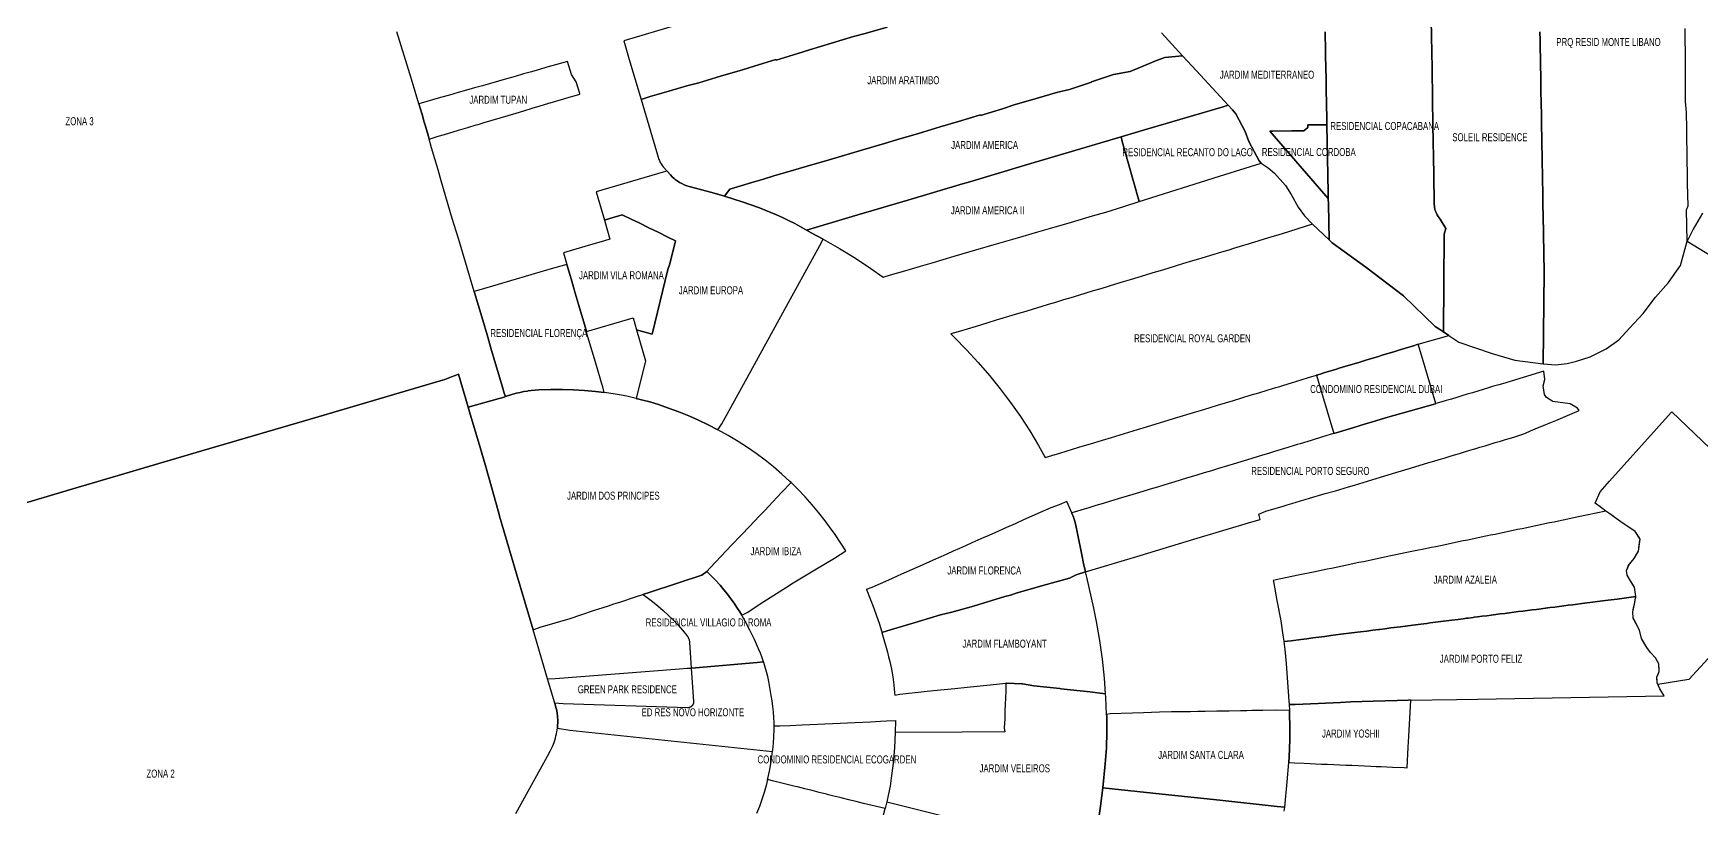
# Model space of a CAD drawing. Header units: millimetres. Extents: x 247112 to 276794, y 7363827 to 7397094.
# Drawn here: x 265448 to 267637, y 7369901 to 7370919 of the extents above; entities that cross this region are included whole.
import ezdxf
from ezdxf.enums import TextEntityAlignment as Align

# ---------------------------------------------------------------- set-up
doc = ezdxf.new("R2010")
doc.units = ezdxf.units.MM
doc.layers.add('BAIRRO', color=3, linetype='Continuous')
doc.styles.add('GEOMAIS', font='', dxfattribs={"width": 0.7, "height": 0.2})
doc.styles.get('GEOMAIS').set_extended_font_data('Arial')

msp = doc.modelspace()

# ---------------------------------------------------------------- linework, layer by layer
at = {"layer": 'BAIRRO'}
for points in [[(267142.94635, 7370920.67889), (267142.94345, 7370911.18836), (267143.08625, 7370903.60078), (267143.22577, 7370896.22977), (267143.3641, 7370888.93102), (267143.65245, 7370873.70606), (267143.93905, 7370858.57427), (267143.95579, 7370857.69036), (267144.09257, 7370850.46869), (267144.21295, 7370844.1125), (267144.26824, 7370841.19332), (267144.49214, 7370829.3719), (267144.57122, 7370825.19618), (267144.63811, 7370821.66478), (267144.8458, 7370810.69878), (267145.07603, 7370798.54294), (267145.09432, 7370797.57745), (267145.22407, 7370790.72657), (267145.36609, 7370783.22791), (267145.64067, 7370768.73051), (267145.78529, 7370761.09512), (267145.91687, 7370754.14769), (267146.04704, 7370747.27487), (267146.18892, 7370739.78385), (267146.91131, 7370701.64254), (267147.05281, 7370694.17147), (267147.93606, 7370647.53703), (267151.93684, 7370643.69955), (267196.35201, 7370611.86213), (267245.69214, 7370574.27039), (267287.32385, 7370533.98686), (267298.23413, 7370526.71334), (267298.80175, 7370654.96625), (267301.17255, 7370662.46349), (267293.74627, 7370674.86989), (267292.43608, 7370676.37999), (267291.23441, 7370677.97779), (267289.648, 7370680.5218), (267288.74199, 7370682.30396), (267287.96247, 7370684.14498), (267287.31326, 7370686.03588), (267286.7975, 7370687.96746), (267286.41772, 7370689.9303), (267286.17576, 7370691.91485), (267286.07281, 7370693.91145), (267286.07281, 7370693.91145), (267286.07281, 7370693.91145), (267285.40707, 7370733.96412), (267284.33788, 7370798.28948), (267283.78394, 7370831.61569), (267283.10042, 7370872.73793), (267282.05144, 7370935.84723)], [(267282.05144, 7370935.84723), (267283.10042, 7370872.73793), (267283.78394, 7370831.61569), (267284.33788, 7370798.28948), (267285.40707, 7370733.96412), (267286.07281, 7370693.91145), (267286.17576, 7370691.91485), (267286.41772, 7370689.9303), (267286.7975, 7370687.96746), (267287.31326, 7370686.03588), (267287.96247, 7370684.14498), (267288.74199, 7370682.30396), (267289.648, 7370680.5218), (267291.23441, 7370677.97779), (267292.43608, 7370676.37999), (267293.74627, 7370674.86989), (267301.17255, 7370662.46349), (267298.80175, 7370654.96625), (267298.23413, 7370526.71334), (267305.03405, 7370522.18006), (267318.38585, 7370513.27887), (267361.77403, 7370498.48744), (267391.84994, 7370489.61258), (267428.86302, 7370484.94835), (267430.1991, 7370605.04324), (267428.8956, 7370679.84956), (267428.67042, 7370692.77224), (267428.63426, 7370694.84728), (267428.38009, 7370709.43364), (267428.36256, 7370710.43979), (267428.10122, 7370725.43763), (267428.0951, 7370725.78903), (267427.83989, 7370740.43536), (267427.81322, 7370741.96581), (267427.57855, 7370755.43308), (267427.51053, 7370759.3364), (267427.31721, 7370770.4308), (267427.05588, 7370785.42853), (267426.91979, 7370793.23841), (267426.75273, 7370802.82589), (267426.63028, 7370809.85289), (267426.59592, 7370811.82452), (267426.35201, 7370825.82239), (267426.03335, 7370844.11002), (267426.02126, 7370844.80351), (267425.76662, 7370859.41696), (267425.70581, 7370862.90717), (267425.4862, 7370875.51037), (267425.45492, 7370877.3051), (267425.20404, 7370891.70302), (267425.18543, 7370892.77082), (267424.95315, 7370906.10095), (267424.88927, 7370909.76718), (267424.70227, 7370920.49888)], [(265412.75747, 7370295.21565), (265506.91058, 7370322.91422), (265517.39734, 7370325.99928), (265668.81627, 7370370.54467), (265821.47494, 7370415.45477), (265981.47017, 7370462.52319), (265987.56917, 7370464.43122), (265991.96831, 7370465.97431), (265996.50449, 7370467.64906), (266000.98927, 7370469.4611), (266005.4257, 7370471.38849), (266018.31783, 7370427.78714), (266058.93813, 7370439.36232), (266065.45319, 7370441.29687), (266067.29793, 7370441.88384), (266065.57552, 7370446.26642), (266063.22322, 7370454.23311), (266055.85043, 7370479.20303), (266054.14567, 7370484.97666), (266048.53868, 7370503.96622), (266042.9317, 7370522.95579), (266037.32471, 7370541.94535), (266031.71773, 7370560.93492), (266026.09919, 7370579.9636), (266005.56652, 7370649.20918), (265997.18037, 7370675.59237), (265982.9128, 7370724.82426), (265978.67915, 7370739.43297), (265974.53387, 7370753.7367), (265970.29202, 7370768.37369), (265967.06367, 7370779.77202), (265966.04115, 7370783.04182), (265963.81733, 7370790.71537), (265962.09726, 7370796.65068), (265960.0987, 7370803.25081), (265958.78039, 7370809.09868), (265957.85374, 7370812.13595), (265953.60345, 7370826.0671), (265943.73208, 7370858.42244), (265924.80418, 7370920.46232)], [(266290.15268, 7370928.79574), (266222.33038, 7370908.87655), (266230.55683, 7370881.01409), (266245.06632, 7370831.84655), (266257.05998, 7370835.44334), (266281.52186, 7370842.71366), (266305.13608, 7370849.73204), (266320.75563, 7370853.77944), (266349.41105, 7370862.30703), (266378.00771, 7370870.81714), (266393.52677, 7370875.42981), (266421.99327, 7370884.11398), (266422.17576, 7370883.49453), (266450.82253, 7370892.2337), (266465.95144, 7370897.00928), (266495.0149, 7370905.6601), (266523.71491, 7370914.20471), (266538.97136, 7370918.40601), (266567.86519, 7370926.85045)], [(266567.86519, 7370926.85045), (266538.97136, 7370918.40601), (266523.71491, 7370914.20471), (266495.0149, 7370905.6601), (266465.95144, 7370897.00928), (266450.82253, 7370892.2337), (266422.17576, 7370883.49453), (266421.99327, 7370884.11398), (266393.52677, 7370875.42981), (266378.00771, 7370870.81714), (266349.41105, 7370862.30703), (266320.75563, 7370853.77944), (266305.13608, 7370849.73204), (266281.52186, 7370842.71366), (266257.05998, 7370835.44334), (266245.06632, 7370831.84655), (266267.36898, 7370756.27068), (266268.17906, 7370753.87014), (266269.15494, 7370751.53209), (266270.29184, 7370749.26796), (266271.58421, 7370747.08883), (266271.58421, 7370747.08883), (266272.87144, 7370745.21402), (266274.27377, 7370743.42366), (266279.31198, 7370737.73567), (266283.60019, 7370732.91726), (266285.98084, 7370730.39218), (266288.53112, 7370728.03854), (266289.86604, 7370726.92959), (266292.64742, 7370724.85414), (266295.56622, 7370722.97687), (266298.60835, 7370721.30685), (266301.75913, 7370719.85215), (266305.00332, 7370718.61978), (266308.32527, 7370717.6157), (266337.88782, 7370709.86724), (266354.64193, 7370705.04215), (266361.3879, 7370713.96461), (266390.40754, 7370722.69831), (266405.88099, 7370727.37989), (266419.13971, 7370731.34608), (266434.44489, 7370735.81732), (266463.21288, 7370744.19524), (266491.82051, 7370752.52645), (266536.06108, 7370765.61874), (266564.70966, 7370774.17081), (266580.42603, 7370778.77014), (266609.04386, 7370787.22824), (266637.79471, 7370795.70236), (266661.58639, 7370802.91651), (266690.39291, 7370811.6046), (266690.6409, 7370810.78236), (266719.25371, 7370819.41203), (266734.6279, 7370824.54407), (266763.41194, 7370832.92666), (266792.21543, 7370841.31492), (266807.29363, 7370844.85636), (266836.22944, 7370854.43307), (266836.10803, 7370854.81807), (266865.06339, 7370864.40125), (266886.99325, 7370868.59628), (266907.86475, 7370877.1264), (266921.6881, 7370882.77596), (266932.58174, 7370886.76201), (266955.74533, 7370888.97623), (266927.87032, 7370919.22561)], [(266927.87032, 7370919.22561), (266955.74533, 7370888.97623), (266973.8168, 7370869.36545), (267010.22591, 7370829.85505), (267015.47327, 7370824.16072), (267021.03011, 7370818.13055), (267025.75231, 7370813.00612), (267038.02797, 7370789.6141), (267042.54721, 7370776.77229), (267056.21767, 7370751.44309), (267058.86769, 7370748.31125), (267067.86431, 7370741.86972), (267076.56245, 7370735.27597), (267090.87228, 7370718.72146), (267098.02719, 7370707.07719), (267107.2865, 7370690.38239), (267115.56375, 7370678.8784), (267126.24876, 7370668.33914), (267147.93606, 7370647.53703), (267147.05281, 7370694.17147), (267146.91131, 7370701.64254), (267070.04257, 7370790.03096), (267074.01976, 7370790.08275), (267098.91469, 7370790.4069), (267114.97903, 7370790.61607), (267120.29607, 7370794.82009), (267120.22339, 7370798.51684), (267145.07603, 7370798.54294), (267145.07603, 7370798.54294), (267144.8458, 7370810.69878), (267144.63811, 7370821.66478), (267144.57122, 7370825.19618), (267144.49214, 7370829.3719), (267144.26824, 7370841.19332), (267144.21295, 7370844.1125), (267144.09257, 7370850.46869), (267143.95579, 7370857.69036), (267143.93905, 7370858.57427), (267143.65245, 7370873.70606), (267143.3641, 7370888.93102), (267143.22577, 7370896.22977), (267143.08625, 7370903.60078), (267142.94345, 7370911.18836), (267142.94635, 7370920.67889)], [(267424.70227, 7370920.49888), (267424.88927, 7370909.76718), (267424.95315, 7370906.10095), (267425.18543, 7370892.77082), (267425.20404, 7370891.70302), (267425.45492, 7370877.3051), (267425.4862, 7370875.51037), (267425.70581, 7370862.90717), (267425.76662, 7370859.41696), (267426.02126, 7370844.80351), (267426.03335, 7370844.11002), (267426.35201, 7370825.82239), (267426.59592, 7370811.82452), (267426.63028, 7370809.85289), (267426.75273, 7370802.82589), (267426.91979, 7370793.23841), (267427.05588, 7370785.42853), (267427.31721, 7370770.4308), (267427.51053, 7370759.3364), (267427.57855, 7370755.43308), (267427.81322, 7370741.96581), (267427.83989, 7370740.43536), (267428.0951, 7370725.78903), (267428.10122, 7370725.43763), (267428.36256, 7370710.43979), (267428.38009, 7370709.43364), (267428.63426, 7370694.84728), (267428.67042, 7370692.77224), (267428.8956, 7370679.84956), (267430.1991, 7370605.04324), (267428.86302, 7370484.94835), (267428.86302, 7370484.94835), (267445.56371, 7370483.72056), (267449.08433, 7370483.76679), (267460.28504, 7370485.222), (267472.76519, 7370488.55129), (267490.4172, 7370494.06646), (267511.63083, 7370504.43105), (267528.3301, 7370516.34341), (267542.38836, 7370531.69936), (267560.23155, 7370550.7321), (267576.34449, 7370572.25206), (267593.21442, 7370591.50108), (267609.21921, 7370614.10245), (267617.67402, 7370646.03138), (267616.994, 7370686.86475), (267619.01056, 7370692.02877), (267618.52168, 7370721.3847), (267618.28191, 7370735.7827), (267618.04213, 7370750.18071), (267617.80235, 7370764.57871), (267617.56258, 7370778.97671), (267617.3228, 7370793.37472), (267616.9698, 7370814.57178), (267615.8323, 7370828.90377), (267615.73108, 7370849.65497), (267615.66083, 7370864.0558), (267615.59058, 7370878.45664), (267615.52034, 7370892.85747), (267615.48521, 7370900.05789), (267615.46753, 7370903.68348), (267615.45009, 7370907.2583), (267615.41497, 7370914.45872), (267615.3633, 7370925.05051)], [(267638.03624, 7370682.66495), (267625.69391, 7370661.53593), (267617.67402, 7370646.03138), (267670.83987, 7370613.45433)], [(266080.89707, 7369894.99424), (266122.28767, 7369969.90294), (266126.3039, 7369977.27381), (266127.59697, 7369979.91774), (266128.80176, 7369982.60304), (266130.94138, 7369988.08593), (266132.71336, 7369993.69842), (266133.45899, 7369996.5456), (266134.10993, 7369999.4159), (266135.04979, 7370004.73665), (266135.28733, 7370006.94117), (266135.57694, 7370009.62898), (266135.78034, 7370014.54542), (266135.76029, 7370017.00599), (266135.47683, 7370021.91847), (266134.87003, 7370026.80155), (266133.94256, 7370031.634), (266133.35977, 7370034.02465), (266131.72376, 7370039.67765), (266122.35305, 7370071.33197), (266105.50791, 7370128.23497), (266105.50791, 7370128.23497), (266103.31421, 7370135.6718), (266081.66147, 7370209.07646), (266062.75646, 7370273.16606), (266060.30854, 7370282.05852), (266057.62784, 7370291.79656), (266045.48439, 7370335.9095), (266040.44853, 7370352.94085), (266033.91867, 7370375.02492), (266020.13091, 7370421.65528), (266018.31783, 7370427.78714), (266005.4257, 7370471.38849), (266000.98927, 7370469.4611), (265996.50449, 7370467.64906), (265991.96831, 7370465.97431), (265987.56917, 7370464.43122), (265981.47017, 7370462.52319), (265821.47494, 7370415.45477), (265668.81627, 7370370.54467), (265517.39734, 7370325.99928), (265506.91058, 7370322.91422), (265412.75747, 7370295.21565)], [(267645.59336, 7370098.33747), (267620.05379, 7370070.60634), (267579.41129, 7370064.02817), (267578.39959, 7370066.34262), (267578.34539, 7370069.47123), (267578.27272, 7370073.66595), (267579.71834, 7370077.42456), (267581.16396, 7370081.18317), (267581.10113, 7370082.78544), (267580.77846, 7370091.01337), (267576.34523, 7370098.91608), (267569.59901, 7370106.24054), (267564.78029, 7370112.40851), (267560.3198, 7370120.30995), (267558.03407, 7370124.35895), (267555.14284, 7370135.34565), (267552.56341, 7370140.64025), (267548.19157, 7370148.75572), (267546.85463, 7370151.15107), (267546.46913, 7370159.63202), (267547.52925, 7370164.54712), (267548.27088, 7370167.9856), (267549.07193, 7370171.85219), (267549.8526, 7370175.71856), (267550.36018, 7370178.23247), (267550.58479, 7370179.34488), (267550.08134, 7370182.79154), (267548.76985, 7370191.77021), (267546.14114, 7370195.93232), (267542.09496, 7370202.38069), (267538.98523, 7370207.39639), (267538.54711, 7370210.60925), (267538.109, 7370213.82211), (267539.36831, 7370216.55061), (267540.59492, 7370219.20828), (267541.61393, 7370221.41614), (267542.9179, 7370223.03886), (267544.29619, 7370224.75406), (267548.18569, 7370229.59433), (267550.01286, 7370232.55021), (267551.10946, 7370234.32421), (267551.87564, 7370235.5637), (267552.40557, 7370236.42097), (267552.72829, 7370236.94306), (267553.08255, 7370237.51615), (267553.46048, 7370238.12755), (267554.03322, 7370239.05409), (267554.19246, 7370240.2598), (267554.33241, 7370241.31939), (267554.50525, 7370242.62801), (267554.67263, 7370243.89532), (267555.01878, 7370246.51618), (267555.51503, 7370250.27355), (267556.11949, 7370254.85016), (267554.25558, 7370257.73074), (267552.84106, 7370259.91682), (267550.73798, 7370263.16703), (267549.56263, 7370264.98348), (267541.86586, 7370270.11467), (267536.27334, 7370273.84301), (267530.78618, 7370277.50112), (267524.80185, 7370281.85787), (267519.11613, 7370286.26582), (267511.33855, 7370291.47726), (267505.31139, 7370295.94606), (267497.30506, 7370301.8823), (267503.69823, 7370317.10497), (267515.84996, 7370330.82549), (267597.03884, 7370421.17258), (267597.55035, 7370421.74803), (267647.52658, 7370374.07162)], [(266844.43969, 7369880.4151), (266848.11288, 7369904.32573), (266851.19042, 7369928.3203), (266854.32972, 7369960.00187), (266855.67156, 7369980.81355), (266856.26273, 7370001.66007), (266856.10247, 7370022.51434), (266856.00621, 7370024.82009), (266855.05987, 7370047.48778), (266854.74492, 7370051.74944), (266833.88104, 7370054.24735), (266795.95921, 7370058.48342), (266794.65188, 7370058.62945), (266760.73965, 7370062.41763), (266745.59085, 7370064.97473), (266744.63647, 7370065.02053), (266724.56375, 7370065.98378), (266723.98593, 7370065.92413), (266723.58584, 7370055.15329), (266723.26672, 7370046.56225), (266722.9476, 7370037.97105), (266722.63381, 7370029.52354), (266722.26241, 7370019.52494), (266721.78682, 7370006.72149), (266722.44809, 7370001.923), (266666.56831, 7370001.53236), (266578.72735, 7370000.9183), (266577.65175, 7369980.90833), (266575.87739, 7369960.9482), (266573.40643, 7369941.06228), (266573.40643, 7369941.06228), (266571.78988, 7369930.74478), (266569.87865, 7369920.47778), (266567.67433, 7369910.26969), (266653.31046, 7369888.848)], [(266563.20945, 7369892.89789), (266565.49625, 7369901.36232), (266548.35692, 7369905.19042), (266537.0138, 7369908.00953), (266527.30855, 7369910.42158), (266521.0796, 7369911.96967), (266517.60331, 7369912.83363), (266507.89807, 7369915.24569), (266498.19283, 7369917.65774), (266490.97493, 7369919.45161), (266488.48759, 7369920.06979), (266478.97645, 7369922.4336), (266475.57375, 7369923.27927), (266469.46531, 7369924.7974), (266459.95418, 7369927.16121), (266450.24893, 7369929.57326), (266447.42672, 7369930.27467), (266434.98606, 7369933.36656), (266419.21577, 7369937.28596), (266411.14557, 7369939.21076), (266409.19988, 7369931.54298), (266406.52953, 7369922.25955), (266403.56737, 7369913.06508), (266400.31635, 7369903.96873), (266396.67714, 7369894.73074)], [(267089.07097, 7369897.9544), (267089.75072, 7369903.13468), (267079.98129, 7369904.16607), (267004.47933, 7369912.13707), (266928.74346, 7369920.13276), (266851.19042, 7369928.3203), (266848.11288, 7369904.32573), (266844.43969, 7369880.4151)]]:
    msp.add_lwpolyline(points, dxfattribs=at)
for points in [[(266430.8831, 7370676.79393), (266438.65464, 7370673.03861), (266446.69243, 7370668.81865), (266462.13249, 7370660.37281), (266522.00825, 7370678.11396), (266595.19942, 7370699.80046), (266667.04869, 7370721.08936), (266676.36006, 7370723.84831), (266749.12283, 7370745.40788), (266821.84795, 7370766.9295), (266875.14838, 7370782.68389), (266905.91307, 7370791.77723), (266969.85837, 7370810.678), (267008.80777, 7370822.19055), (267015.47327, 7370824.16072), (267010.22591, 7370829.85505), (266973.8168, 7370869.36545), (266955.74533, 7370888.97623), (266932.58174, 7370886.76201), (266921.6881, 7370882.77596), (266907.86475, 7370877.1264), (266886.99325, 7370868.59628), (266865.06339, 7370864.40125), (266836.10803, 7370854.81807), (266836.22944, 7370854.43307), (266807.29363, 7370844.85636), (266792.21543, 7370841.31492), (266763.41194, 7370832.92666), (266734.6279, 7370824.54407), (266719.25371, 7370819.41203), (266690.6409, 7370810.78236), (266690.39291, 7370811.6046), (266661.58639, 7370802.91651), (266637.79471, 7370795.70236), (266609.04386, 7370787.22824), (266580.42603, 7370778.77014), (266564.70966, 7370774.17081), (266536.06108, 7370765.61874), (266491.82051, 7370752.52645), (266463.21288, 7370744.19524), (266434.44489, 7370735.81732), (266419.13971, 7370731.34608), (266405.88099, 7370727.37989), (266390.40754, 7370722.69831), (266361.3879, 7370713.96461), (266354.64193, 7370705.04215), (266377.71806, 7370697.61552), (266400.51183, 7370689.36285), (266422.99367, 7370680.29482), (266430.8831, 7370676.79393)], [(265953.60345, 7370826.0671), (265957.85374, 7370812.13595), (265958.78039, 7370809.09868), (265960.0987, 7370803.25081), (265962.09726, 7370796.65068), (265966.04115, 7370783.04182), (265967.06367, 7370779.77202), (265978.81851, 7370783.47124), (265987.02021, 7370785.89856), (266005.64463, 7370791.44283), (266017.82669, 7370795.06929), (266028.56129, 7370798.26485), (266031.2668, 7370799.07025), (266039.41911, 7370801.4971), (266049.847, 7370804.60136), (266060.24922, 7370807.69798), (266070.67712, 7370810.80224), (266081.10502, 7370813.9065), (266091.42582, 7370816.97888), (266102.12881, 7370820.16504), (266112.5509, 7370823.26757), (266122.67237, 7370826.28062), (266133.35551, 7370829.46086), (266143.70233, 7370832.54099), (266150.52929, 7370834.5733), (266157.49871, 7370836.64801), (266164.73844, 7370838.80319), (266164.54478, 7370839.46694), (266160.03994, 7370854.90719), (266153.59335, 7370864.66722), (266148.75106, 7370881.73109), (266132.66596, 7370877.14297), (266121.45675, 7370873.94565), (266111.75707, 7370871.17891), (266101.29438, 7370868.19453), (266090.83169, 7370865.21014), (266079.73808, 7370862.0458), (266068.39334, 7370858.80982), (266058.00758, 7370855.84738), (266047.62183, 7370852.88494), (266036.945, 7370849.83948), (266026.35309, 7370846.81824), (266015.83053, 7370843.81678), (266004.93868, 7370840.70998), (265993.89146, 7370837.55887), (265981.88709, 7370834.13473), (265953.60345, 7370826.0671)], [(267015.47327, 7370824.16072), (267008.80777, 7370822.19055), (266969.85837, 7370810.678), (266905.91307, 7370791.77723), (266875.14838, 7370782.68389), (266876.25734, 7370776.51337), (266898.76648, 7370697.87521), (267004.03614, 7370731.31013), (267058.86769, 7370748.31125), (267056.21767, 7370751.44309), (267042.54721, 7370776.77229), (267038.02797, 7370789.6141), (267025.75231, 7370813.00612), (267021.03011, 7370818.13055), (267015.47327, 7370824.16072)], [(267145.07603, 7370798.54294), (267120.22339, 7370798.51684), (267120.29607, 7370794.82009), (267114.97903, 7370790.61607), (267098.91469, 7370790.4069), (267074.01976, 7370790.08275), (267070.04257, 7370790.03096), (267146.91131, 7370701.64254), (267146.18892, 7370739.78385), (267146.04704, 7370747.27487), (267145.91687, 7370754.14769), (267145.78529, 7370761.09512), (267145.64067, 7370768.73051), (267145.36609, 7370783.22791), (267145.22407, 7370790.72657), (267145.09432, 7370797.57745), (267145.07603, 7370798.54294)], [(266875.14838, 7370782.68389), (266821.84795, 7370766.9295), (266749.12283, 7370745.40788), (266676.36006, 7370723.84831), (266667.04869, 7370721.08936), (266595.19942, 7370699.80046), (266522.00825, 7370678.11396), (266462.13249, 7370660.37281), (266468.52514, 7370656.87597), (266484.28289, 7370648.51178), (266505.50433, 7370636.41397), (266526.29147, 7370623.58428), (266546.61908, 7370610.03827), (266562.60064, 7370598.63746), (266572.53795, 7370601.54979), (266588.02307, 7370606.07893), (266611.79764, 7370613.0326), (266627.15946, 7370617.52568), (266655.99763, 7370625.96038), (266684.35175, 7370634.25349), (266708.37131, 7370641.27882), (266738.94847, 7370650.22214), (266765.6007, 7370658.01749), (266781.17541, 7370662.55994), (266809.81376, 7370670.94908), (266837.4276, 7370679.01279), (266854.91822, 7370683.94847), (266878.55277, 7370691.45509), (266898.76648, 7370697.87521), (266876.25734, 7370776.51337), (266875.14838, 7370782.68389)], [(266239.08157, 7370529.46453), (266250.8559, 7370488.76879), (266238.68794, 7370439.53054), (266247.57732, 7370437.31058), (266256.41318, 7370434.88634), (266267.87855, 7370431.41033), (266281.27651, 7370426.90171), (266294.53148, 7370421.9886), (266307.63124, 7370416.67551), (266320.56375, 7370410.96734), (266333.31707, 7370404.86935), (266345.87948, 7370398.38715), (266348.66037, 7370402.09742), (266351.08119, 7370406.05204), (266389.01494, 7370475.10075), (266431.05225, 7370551.61896), (266479.6057, 7370639.99815), (266484.28289, 7370648.51178), (266468.52514, 7370656.87597), (266462.13249, 7370660.37281), (266446.69243, 7370668.81865), (266438.65464, 7370673.03861), (266430.8831, 7370676.79393), (266422.99367, 7370680.29482), (266400.51183, 7370689.36285), (266377.71806, 7370697.61552), (266354.64193, 7370705.04215), (266337.88782, 7370709.86724), (266308.32527, 7370717.6157), (266305.00332, 7370718.61978), (266301.75913, 7370719.85215), (266298.60835, 7370721.30685), (266295.56622, 7370722.97687), (266292.64742, 7370724.85414), (266289.86604, 7370726.92959), (266288.53112, 7370728.03854), (266285.98084, 7370730.39218), (266283.60019, 7370732.91726), (266279.31198, 7370737.73567), (266273.93086, 7370736.16075), (266186.07398, 7370710.44716), (266196.9225, 7370673.47602), (266204.04588, 7370675.61165), (266220.36164, 7370680.50319), (266233.11876, 7370674.28284), (266242.42374, 7370669.74575), (266255.19402, 7370663.51899), (266267.632, 7370657.45425), (266280.42185, 7370651.21795), (266290.36882, 7370646.36783), (266282.83654, 7370616.14596), (266280.43414, 7370608.45862), (266259.52696, 7370523.85665), (266239.08157, 7370529.46453)], [(266143.23436, 7370630.55039), (266147.61918, 7370615.35776), (266151.88401, 7370600.79582), (266153.174, 7370596.39124), (266156.32921, 7370585.61802), (266158.73916, 7370577.38943), (266161.20015, 7370568.98655), (266164.30432, 7370558.38761), (266169.78673, 7370539.66831), (266169.86948, 7370539.38579), (266173.35658, 7370527.47934), (266227.2617, 7370543.02693), (266234.54947, 7370545.12891), (266239.08158, 7370529.46452), (266259.52697, 7370523.85664), (266280.43415, 7370608.45862), (266282.83655, 7370616.14595), (266290.36883, 7370646.36782), (266280.42186, 7370651.21794), (266267.63201, 7370657.45424), (266255.19403, 7370663.51898), (266242.42375, 7370669.74574), (266233.11877, 7370674.28283), (266220.36165, 7370680.50318), (266204.04589, 7370675.61164), (266196.9225, 7370673.47602), (266204.2993, 7370648.3363), (266196.94696, 7370646.19484), (266171.15204, 7370638.68175), (266143.23436, 7370630.55039)], [(267298.23413, 7370526.71334), (267287.32385, 7370533.98686), (267245.69214, 7370574.27039), (267196.35201, 7370611.86213), (267151.93684, 7370643.69955), (267147.93606, 7370647.53703), (267126.24876, 7370668.33914), (267086.46802, 7370655.40823), (267082.12153, 7370654.12031), (267068.44104, 7370649.98541), (267055.81806, 7370646.17013), (267043.03666, 7370642.30698), (267031.12093, 7370638.70547), (267022.46797, 7370636.09013), (267016.31736, 7370634.23112), (267006.68448, 7370631.3196), (266992.326, 7370626.97978), (266979.7786, 7370623.18735), (266968.57898, 7370619.80229), (266955.80335, 7370615.94088), (266946.03959, 7370612.9898), (266936.27582, 7370610.03872), (266926.42223, 7370607.06049), (266916.65846, 7370604.10941), (266906.87793, 7370601.15326), (266897.11417, 7370598.20218), (266887.14835, 7370595.19003), (266877.56131, 7370592.29237), (266867.79755, 7370589.34129), (266858.03378, 7370586.39021), (266848.34503, 7370583.4618), (266838.58126, 7370580.51072), (266828.8175, 7370577.55964), (266819.05373, 7370574.60856), (266809.28996, 7370571.65748), (266799.58228, 7370568.72335), (266789.10065, 7370565.5553), (266779.33689, 7370562.60422), (266769.57312, 7370559.65314), (266759.80936, 7370556.70206), (266750.04559, 7370553.75098), (266740.28182, 7370550.7999), (266711.17349, 7370542.00196), (266700.25356, 7370538.70143), (266684.68392, 7370533.99554), (266661.05944, 7370526.85508), (266651.45519, 7370524.01819), (266656.2967, 7370519.35985), (266672.11668, 7370503.18499), (266687.43821, 7370486.53721), (266702.24715, 7370469.43186), (266716.4124, 7370451.95829), (266723.08897, 7370443.11844), (266729.96939, 7370434.0087), (266742.90214, 7370415.60425), (266755.19539, 7370396.76663), (266766.83467, 7370377.51807), (266775.51996, 7370361.97321), (266784.33995, 7370364.67264), (266794.44012, 7370367.73572), (266819.5248, 7370375.34316), (266839.32153, 7370381.34693), (266850.80551, 7370384.82968), (266862.28949, 7370388.31243), (266873.77346, 7370391.79518), (266885.25744, 7370395.27793), (266896.74141, 7370398.76068), (266908.22494, 7370402.24329), (266943.79808, 7370413.03157), (266956.91194, 7370417.00862), (266970.10951, 7370421.01105), (266980.44494, 7370424.14548), (266990.5204, 7370427.20107), (267001.55485, 7370430.5475), (267011.8899, 7370433.68181), (267022.60773, 7370436.93222), (267033.51694, 7370440.24066), (267044.61755, 7370443.60715), (267055.76601, 7370446.98815), (267066.91446, 7370450.36915), (267078.06305, 7370453.75019), (267083.18842, 7370455.30457), (267088.49392, 7370456.91357), (267098.49725, 7370459.94729), (267104.47516, 7370461.76021), (267121.04522, 7370466.78543), (267131.29736, 7370469.8946), (267136.11402, 7370471.35535), (267142.57581, 7370473.31502), (267150.29257, 7370475.65529), (267157.88733, 7370477.95856), (267161.41907, 7370479.02963), (267165.54309, 7370480.28032), (267173.19885, 7370482.60209), (267180.85461, 7370484.92386), (267188.51036, 7370487.24563), (267196.16612, 7370489.56739), (267203.82188, 7370491.88916), (267211.47764, 7370494.21093), (267219.1334, 7370496.5327), (267226.78916, 7370498.85446), (267234.44492, 7370501.17623), (267242.10067, 7370503.498), (267242.69484, 7370503.67819), (267249.75643, 7370505.81976), (267257.41219, 7370508.14153), (267265.06795, 7370510.4633), (267305.03405, 7370522.18006), (267298.23413, 7370526.71334)], [(266067.29793, 7370441.88384), (266076.67245, 7370444.86668), (266081.46984, 7370446.19294), (266086.31036, 7370447.35199), (266091.18817, 7370448.34242), (266096.09739, 7370449.16305), (266097.11867, 7370449.29753), (266101.03214, 7370449.81288), (266105.98645, 7370450.29114), (266110.95437, 7370450.59725), (266126.52652, 7370451.06909), (266142.10576, 7370451.10792), (266156.59039, 7370450.71248), (266163.85833, 7370450.28268), (266171.05516, 7370449.85708), (266185.48544, 7370448.54258), (266196.88667, 7370447.13755), (266194.71701, 7370454.5457), (266193.16714, 7370459.83763), (266186.46552, 7370482.71981), (266180.95658, 7370501.52969), (266175.43462, 7370520.38399), (266173.35657, 7370527.47935), (266169.86946, 7370539.3858), (266169.78672, 7370539.66832), (266164.30432, 7370558.38761), (266161.20014, 7370568.98656), (266158.73915, 7370577.38943), (266156.32921, 7370585.61802), (266153.17399, 7370596.39125), (266151.88401, 7370600.79582), (266147.61917, 7370615.35777), (266123.85659, 7370608.43663), (266049.94558, 7370586.90915), (266026.09919, 7370579.9636), (266031.71773, 7370560.93492), (266037.32471, 7370541.94535), (266042.9317, 7370522.95579), (266048.53868, 7370503.96622), (266054.14567, 7370484.97666), (266055.85043, 7370479.20303), (266063.22322, 7370454.23311), (266065.57552, 7370446.26642), (266067.29793, 7370441.88384)], [(267287.71932, 7370432.43051), (267288.26422, 7370432.59434), (267270.56332, 7370492.0513), (267265.06795, 7370510.4633), (267257.41219, 7370508.14153), (267249.75643, 7370505.81976), (267242.69484, 7370503.67819), (267242.10067, 7370503.498), (267234.44492, 7370501.17623), (267226.78916, 7370498.85446), (267219.1334, 7370496.5327), (267211.47764, 7370494.21093), (267203.82188, 7370491.88916), (267196.16612, 7370489.56739), (267188.51036, 7370487.24563), (267180.85461, 7370484.92386), (267173.19885, 7370482.60209), (267165.54309, 7370480.28032), (267161.41907, 7370479.02963), (267157.88733, 7370477.95856), (267150.29257, 7370475.65529), (267142.57581, 7370473.31502), (267136.11402, 7370471.35535), (267131.29736, 7370469.8946), (267136.67639, 7370452.09046), (267154.33085, 7370393.65567), (267161.68287, 7370395.55298), (267170.39196, 7370398.18933), (267179.0092, 7370400.79788), (267187.62324, 7370403.40546), (267195.96512, 7370405.93065), (267203.63631, 7370408.25282), (267222.19652, 7370413.87123), (267287.71932, 7370432.43051)], [(266810.33902, 7370289.4998), (266810.57099, 7370288.98541), (266812.65164, 7370283.72736), (266814.3649, 7370278.33838), (266815.70262, 7370272.84413), (266817.85965, 7370262.43521), (266823.7266, 7370234.12372), (266825.90591, 7370222.93506), (266828.36099, 7370211.80366), (266899.84731, 7370233.33332), (266970.5161, 7370254.61676), (267046.71219, 7370277.56487), (267057.44709, 7370280.79792), (267055.89456, 7370287.70337), (267065.12891, 7370291.3381), (267087.63849, 7370298.08204), (267093.14892, 7370299.73298), (267098.9311, 7370301.46534), (267104.67553, 7370303.18639), (267110.42535, 7370304.90906), (267116.40566, 7370306.70078), (267122.4578, 7370308.51402), (267142.76821, 7370314.59908), (267156.28871, 7370318.36797), (267173.4709, 7370323.53409), (267181.1321, 7370325.83757), (267192.6239, 7370329.29279), (267204.1157, 7370332.748), (267209.80316, 7370334.45804), (267215.61891, 7370336.20665), (267235.49153, 7370342.1817), (267254.93347, 7370348.02727), (267278.90664, 7370355.23523), (267285.61019, 7370357.25078), (267292.31374, 7370359.26632), (267299.01729, 7370361.28187), (267305.72084, 7370363.29741), (267312.42439, 7370365.31295), (267319.12794, 7370367.3285), (267325.83149, 7370369.34404), (267332.53504, 7370371.35959), (267339.23859, 7370373.37513), (267345.94214, 7370375.39067), (267352.64569, 7370377.40622), (267359.34924, 7370379.42176), (267366.05279, 7370381.43731), (267372.75634, 7370383.45285), (267379.45989, 7370385.46839), (267386.16344, 7370387.48394), (267392.86699, 7370389.49948), (267399.57054, 7370391.51503), (267405.75092, 7370394.09021), (267412.11906, 7370396.74362), (267418.62416, 7370399.4541), (267432.49446, 7370405.23344), (267445.59319, 7370410.69129), (267476.33116, 7370423.49889), (267473.91547, 7370426.71981), (267464.41548, 7370432.49431), (267441.69, 7370435.28843), (267433.12138, 7370440.69039), (267430.46061, 7370444.45346), (267429.02335, 7370456.01145), (267431.11893, 7370464.51022), (267429.93993, 7370475.19172), (267375.48174, 7370458.81788), (267370.87525, 7370457.43286), (267363.93229, 7370455.34533), (267356.98933, 7370453.2578), (267350.04637, 7370451.17027), (267343.1034, 7370449.08275), (267336.16044, 7370446.99522), (267329.21748, 7370444.90769), (267322.27452, 7370442.82016), (267315.49117, 7370440.78063), (267308.5482, 7370438.6931), (267301.60524, 7370436.60557), (267294.66228, 7370434.51804), (267288.26422, 7370432.59434), (267287.71932, 7370432.43051), (267222.19652, 7370413.87123), (267203.63631, 7370408.25282), (267195.96512, 7370405.93065), (267187.62324, 7370403.40546), (267179.0092, 7370400.79788), (267170.39196, 7370398.18933), (267161.68287, 7370395.55298), (267154.33085, 7370393.65567), (267153.88771, 7370393.54131), (267139.41359, 7370389.05395), (267124.30714, 7370384.37054), (267109.97664, 7370379.9277), (267106.30534, 7370378.7895), (267102.32638, 7370377.58502), (267093.71221, 7370374.9774), (267085.09805, 7370372.36979), (267076.48389, 7370369.76217), (267068.6862, 7370367.40171), (267060.73997, 7370364.99629), (267046.47874, 7370360.67923), (267022.17835, 7370353.3232), (267014.51815, 7370351.00436), (267003.02786, 7370347.52611), (266993.45262, 7370344.62756), (266983.87738, 7370341.72902), (266974.30214, 7370338.83047), (266960.8968, 7370334.77251), (266945.38211, 7370330.07601), (266932.26403, 7370326.10501), (266922.68878, 7370323.20646), (266913.11354, 7370320.30792), (266903.67857, 7370317.45183), (266890.27671, 7370313.39492), (266875.59665, 7370308.95108), (266861.22799, 7370304.60151), (266851.65471, 7370301.70356), (266842.08144, 7370298.80561), (266832.50816, 7370295.90766), (266826.57826, 7370294.1126), (266817.83196, 7370291.46499), (266810.33902, 7370289.4998)], [(266440.22777, 7370330.62777), (266429.71298, 7370340.26516), (266418.8818, 7370349.54556), (266407.74636, 7370358.45859), (266396.3191, 7370366.99428), (266384.61281, 7370375.14308), (266372.64058, 7370382.89588), (266359.38862, 7370390.86365), (266345.87948, 7370398.38715), (266333.31707, 7370404.86935), (266320.56375, 7370410.96734), (266307.63124, 7370416.67551), (266294.53148, 7370421.9886), (266281.27651, 7370426.90171), (266267.87855, 7370431.41033), (266256.41318, 7370434.88634), (266247.57732, 7370437.31058), (266238.68794, 7370439.53054), (266226.47558, 7370442.22905), (266214.18437, 7370444.54206), (266199.86669, 7370446.77031), (266196.88667, 7370447.13755), (266185.48544, 7370448.54258), (266171.05516, 7370449.85708), (266163.85833, 7370450.28268), (266156.59039, 7370450.71248), (266142.10576, 7370451.10792), (266126.52652, 7370451.06909), (266110.95437, 7370450.59725), (266105.98645, 7370450.29114), (266101.03214, 7370449.81288), (266097.11867, 7370449.29753), (266096.09739, 7370449.16305), (266091.18817, 7370448.34242), (266086.31036, 7370447.35199), (266081.46984, 7370446.19294), (266076.67245, 7370444.86668), (266067.29793, 7370441.88384), (266065.45319, 7370441.29687), (266058.93813, 7370439.36232), (266018.31783, 7370427.78714), (266020.13091, 7370421.65528), (266033.91867, 7370375.02492), (266040.44853, 7370352.94085), (266045.48439, 7370335.9095), (266057.62784, 7370291.79656), (266060.30854, 7370282.05852), (266062.75646, 7370273.16606), (266081.66147, 7370209.07646), (266103.31421, 7370135.6718), (266112.84483, 7370139.19168), (266151.86014, 7370150.57578), (266165.89712, 7370155.29689), (266184.19527, 7370161.41177), (266195.20148, 7370165.05589), (266202.29892, 7370167.40582), (266209.46858, 7370169.77967), (266217.05082, 7370172.29012), (266237.96061, 7370179.21327), (266247.366, 7370182.33636), (266256.87052, 7370185.16889), (266291.63873, 7370196.50562), (266295.34368, 7370197.71368), (266324.83166, 7370207.32871), (266331.19277, 7370212.48548), (266335.78953, 7370217.26677), (266356.91203, 7370239.61554), (266357.69978, 7370240.44902), (266363.50221, 7370246.58831), (266376.82028, 7370260.67957), (266387.33708, 7370271.47938), (266400.08295, 7370284.83395), (266407.47196, 7370292.57584), (266412.68939, 7370298.04243), (266418.13491, 7370303.74802), (266429.21307, 7370315.95406), (266441.95133, 7370328.93857), (266440.22777, 7370330.62777)], [(266469.7581, 7370299.68336), (266460.26153, 7370310.32551), (266450.41442, 7370320.64417), (266441.95133, 7370328.93857), (266429.21307, 7370315.95406), (266418.13491, 7370303.74802), (266412.68939, 7370298.04243), (266407.47196, 7370292.57584), (266400.08295, 7370284.83395), (266387.33708, 7370271.47938), (266376.82028, 7370260.67957), (266363.50221, 7370246.58831), (266357.69978, 7370240.44902), (266356.91203, 7370239.61554), (266335.78953, 7370217.26677), (266331.19277, 7370212.48548), (266335.49815, 7370208.35435), (266342.26915, 7370201.395), (266348.79703, 7370194.20711), (266353.68269, 7370188.48626), (266358.4143, 7370182.63736), (266362.98852, 7370176.66456), (266367.07158, 7370171.01295), (266370.9878, 7370165.24447), (266374.73385, 7370159.36405), (266377.2658, 7370155.12082), (266384.31396, 7370158.69289), (266406.31783, 7370172.80491), (266434.76191, 7370191.04731), (266444.67792, 7370197.40687), (266473.19377, 7370214.54252), (266498.8292, 7370229.94729), (266513.91112, 7370239.27873), (266507.32615, 7370249.65505), (266498.8511, 7370262.011), (266494.69272, 7370267.84733), (266486.71815, 7370278.7204), (266478.40384, 7370289.33595), (266469.7581, 7370299.68336)], [(266807.53159, 7370203.80676), (266816.2469, 7370208.15524), (266828.36099, 7370211.80366), (266825.90591, 7370222.93506), (266823.7266, 7370234.12372), (266817.85965, 7370262.43521), (266815.70262, 7370272.84413), (266814.3649, 7370278.33838), (266812.65164, 7370283.72736), (266810.57099, 7370288.98541), (266810.33902, 7370289.4998), (266803.63582, 7370304.36342), (266793.79816, 7370300.03672), (266782.97735, 7370296.08128), (266768.77383, 7370289.75652), (266757.78664, 7370284.86398), (266746.79945, 7370279.97144), (266735.81226, 7370275.0789), (266724.82508, 7370270.18635), (266709.28918, 7370263.2683), (266698.4572, 7370258.44488), (266694.894, 7370256.85819), (266679.19957, 7370249.86954), (266670.97488, 7370246.20712), (266662.93297, 7370242.6261), (266654.70828, 7370238.96369), (266646.39221, 7370235.26058), (266638.62445, 7370231.80163), (266628.44694, 7370227.26964), (266614.08163, 7370220.87284), (266592.84708, 7370211.41719), (266587.07749, 7370208.84802), (266581.32553, 7370206.2867), (266580.28163, 7370205.82186), (266569.82939, 7370201.16753), (266547.76396, 7370191.3419), (266540.67922, 7370188.71252), (266540.72871, 7370188.60576), (266545.91715, 7370176.4323), (266550.724, 7370164.10319), (266554.24816, 7370154.26207), (266557.52916, 7370144.33724), (266560.56503, 7370134.3347), (266561.15086, 7370132.21723), (266568.20406, 7370134.55482), (266597.54405, 7370143.38344), (266603.47741, 7370145.16883), (266609.37835, 7370146.94446), (266637.90593, 7370155.52862), (266653.02942, 7370158.98896), (266681.15763, 7370166.77655), (266688.33912, 7370168.95573), (266722.55022, 7370179.36271), (266730.03261, 7370181.47652), (266737.53878, 7370183.81688), (266772.37946, 7370193.76735), (266807.53159, 7370203.80676)], [(267511.33855, 7370291.47726), (267485.74681, 7370286.13894), (267467.10107, 7370282.24953), (267461.1296, 7370281.00391), (267455.15813, 7370279.7583), (267449.18666, 7370278.51268), (267443.2152, 7370277.26706), (267437.24373, 7370276.02144), (267431.27226, 7370274.77582), (267425.30079, 7370273.53021), (267419.2345, 7370272.26481), (267413.26303, 7370271.01919), (267407.29157, 7370269.77357), (267401.3201, 7370268.52796), (267395.34863, 7370267.28234), (267389.37716, 7370266.03672), (267383.50358, 7370264.81152), (267377.63001, 7370263.58632), (267371.75643, 7370262.36113), (267365.73602, 7370261.1053), (267359.7156, 7370259.84947), (267353.69519, 7370258.59364), (267347.67477, 7370257.33781), (267341.8012, 7370256.11262), (267335.92762, 7370254.88742), (267329.95615, 7370253.6418), (267323.98468, 7370252.39618), (267318.01321, 7370251.15056), (267312.04174, 7370249.90495), (267306.07028, 7370248.65933), (267300.09881, 7370247.41371), (267294.12734, 7370246.16809), (267288.15587, 7370244.92247), (267282.1844, 7370243.67686), (267272.16995, 7370241.58789), (267263.13387, 7370239.70301), (267263.13387, 7370239.703), (267247.80623, 7370236.6435), (267235.36668, 7370234.04868), (267229.15046, 7370232.752), (267222.93424, 7370231.45533), (267216.96276, 7370230.20971), (267210.99128, 7370228.96409), (267205.0198, 7370227.71847), (267199.04832, 7370226.47285), (267193.07683, 7370225.22723), (267187.10535, 7370223.98161), (267181.08492, 7370222.72578), (267175.21133, 7370221.50058), (267169.33774, 7370220.27538), (267163.31731, 7370219.01955), (267157.29689, 7370217.76371), (267151.27646, 7370216.50788), (267145.40287, 7370215.28268), (267139.52928, 7370214.05748), (267133.4599, 7370212.79144), (267127.39053, 7370211.5254), (267109.47621, 7370207.78791), (267082.65335, 7370202.19345), (267074.66147, 7370200.52658), (267074.90152, 7370199.40723), (267079.56884, 7370174.11538), (267084.45764, 7370147.62339), (267087.43432, 7370128.93571), (267088.42346, 7370121.09454), (267088.51442, 7370120.37346), (267098.05147, 7370121.58788), (267110.80511, 7370123.20213), (267118.74084, 7370124.21412), (267126.67658, 7370125.22611), (267130.78714, 7370125.75635), (267134.61231, 7370126.23809), (267142.54805, 7370127.25008), (267150.48378, 7370128.26207), (267163.50063, 7370129.92201), (267177.87436, 7370131.78601), (267189.39591, 7370133.22425), (267197.33164, 7370134.23623), (267205.26738, 7370135.24822), (267213.20311, 7370136.26021), (267214.5776, 7370136.4597), (267221.13885, 7370137.27219), (267229.07458, 7370138.28418), (267241.67287, 7370139.90995), (267257.87708, 7370141.99297), (267268.23573, 7370143.31139), (267276.17147, 7370144.32338), (267280.01483, 7370144.81193), (267284.10735, 7370145.33426), (267294.54489, 7370146.66641), (267308.85911, 7370148.50081), (267317.29082, 7370149.57605), (267320.43238, 7370149.97667), (267323.83781, 7370150.41094), (267328.36811, 7370150.98866), (267330.38479, 7370151.24583), (267336.93177, 7370152.08072), (267338.16152, 7370152.23754), (267342.88357, 7370152.83972), (267348.83537, 7370153.59871), (267354.78717, 7370154.3577), (267360.73897, 7370155.1167), (267366.69077, 7370155.87569), (267372.64257, 7370156.63468), (267378.59437, 7370157.39367), (267384.54617, 7370158.15267), (267390.49797, 7370158.91166), (267396.44977, 7370159.67065), (267402.40157, 7370160.42964), (267408.35337, 7370161.18864), (267414.30517, 7370161.94763), (267420.25697, 7370162.70662), (267426.20878, 7370163.46562), (267432.16058, 7370164.22461), (267438.11238, 7370164.9836), (267444.06418, 7370165.74259), (267450.01598, 7370166.50159), (267455.96778, 7370167.26058), (267461.91958, 7370168.01957), (267467.87138, 7370168.77856), (267473.82318, 7370169.53756), (267479.77498, 7370170.29655), (267514.36221, 7370174.70555), (267526.23319, 7370176.22105), (267550.58479, 7370179.34488), (267548.76985, 7370191.77021), (267543.51244, 7370200.09444), (267538.98523, 7370207.39639), (267538.109, 7370213.82211), (267541.61393, 7370221.41614), (267548.18569, 7370229.59433), (267554.03322, 7370239.05409), (267556.11949, 7370254.85016), (267549.56263, 7370264.98348), (267530.78618, 7370277.50112), (267514.92418, 7370289.04906), (267511.33855, 7370291.47726)], [(266247.366, 7370182.33636), (266248.47135, 7370181.60588), (266253.0391, 7370178.38183), (266260.26, 7370172.92974), (266267.29404, 7370167.23861), (266274.13332, 7370161.31486), (266280.77015, 7370155.16513), (266287.19706, 7370148.79635), (266293.40684, 7370142.21568), (266299.39249, 7370135.4305), (266305.14729, 7370128.44846), (266305.5033, 7370127.98525), (266305.84307, 7370127.51), (266306.16619, 7370127.02328), (266306.47228, 7370126.52567), (266306.76098, 7370126.01776), (266307.03192, 7370125.50018), (266307.28481, 7370124.97353), (266307.51932, 7370124.43845), (266307.73517, 7370123.89558), (266307.93212, 7370123.34556), (266308.10992, 7370122.78906), (266308.26836, 7370122.22674), (266308.40726, 7370121.65927), (266308.52644, 7370121.08734), (266308.62576, 7370120.51163), (266308.7051, 7370119.93283), (266308.76438, 7370119.35163), (266311.00016, 7370085.56705), (266316.42122, 7370085.8302), (266397.29664, 7370093.09084), (266405.90353, 7370093.86353), (266404.08963, 7370099.12442), (266401.80399, 7370105.12795), (266399.32896, 7370111.05592), (266393.78759, 7370123.29374), (266387.9107, 7370135.37402), (266381.70276, 7370147.28756), (266378.30652, 7370153.37671), (266377.2658, 7370155.12082), (266374.73385, 7370159.36405), (266370.9878, 7370165.24447), (266367.07158, 7370171.01295), (266362.98852, 7370176.66456), (266358.4143, 7370182.63736), (266353.68269, 7370188.48626), (266348.79703, 7370194.20711), (266342.26915, 7370201.395), (266335.49815, 7370208.35435), (266331.19277, 7370212.48548), (266324.83166, 7370207.32871), (266295.34368, 7370197.71368), (266291.63873, 7370196.50562), (266256.87052, 7370185.16889), (266247.366, 7370182.33636)], [(266576.78575, 7370063.77771), (266577.87341, 7370053.57665), (266578.12155, 7370050.12179), (266584.67074, 7370051.54222), (266616.77486, 7370054.85642), (266628.687, 7370056.08614), (266656.64531, 7370058.97236), (266673.10493, 7370060.67154), (266703.38052, 7370063.79698), (266723.98593, 7370065.92413), (266724.56375, 7370065.98378), (266744.63647, 7370065.02053), (266745.59085, 7370064.97473), (266760.73965, 7370062.41763), (266794.65188, 7370058.62945), (266795.95921, 7370058.48342), (266833.88104, 7370054.24735), (266854.74492, 7370051.74944), (266853.21771, 7370072.415), (266850.57789, 7370097.2704), (266847.14311, 7370122.02847), (266842.91691, 7370146.66379), (266839.40137, 7370164.24038), (266829.97785, 7370205.10674), (266828.36099, 7370211.80366), (266816.2469, 7370208.15524), (266807.53159, 7370203.80676), (266772.37946, 7370193.76735), (266737.53878, 7370183.81688), (266730.03261, 7370181.47652), (266722.55022, 7370179.36271), (266688.33912, 7370168.95573), (266681.15763, 7370166.77655), (266653.02942, 7370158.98896), (266637.90593, 7370155.52862), (266609.37835, 7370146.94446), (266603.47741, 7370145.16883), (266597.54405, 7370143.38344), (266568.20406, 7370134.55482), (266561.15086, 7370132.21723), (266568.28848, 7370106.41861), (266569.92111, 7370100.26151), (266571.42141, 7370094.07083), (266573.55783, 7370084.03687), (266575.34665, 7370073.93515), (266576.78575, 7370063.77771)], [(267103.51791, 7370037.98788), (267103.51791, 7370037.98788), (267133.74558, 7370039.15209), (267162.76938, 7370040.26994), (267176.43053, 7370041.50864), (267205.99568, 7370042.29833), (267237.23943, 7370043.13285), (267251.72952, 7370043.42254), (267315.28187, 7370044.53014), (267342.86083, 7370045.01079), (267587.72646, 7370049.27834), (267581.83481, 7370058.48395), (267578.39959, 7370066.34262), (267578.27272, 7370073.66595), (267581.16396, 7370081.18317), (267580.77846, 7370091.01337), (267576.34523, 7370098.91608), (267569.59901, 7370106.24054), (267564.78029, 7370112.40851), (267558.03407, 7370124.35895), (267555.14284, 7370135.34565), (267551.4806, 7370142.86286), (267546.85463, 7370151.15107), (267546.46913, 7370159.63202), (267548.58937, 7370169.46223), (267550.58479, 7370179.34488), (267526.23319, 7370176.22105), (267514.36221, 7370174.70555), (267479.77498, 7370170.29655), (267473.82318, 7370169.53756), (267467.87138, 7370168.77856), (267461.91958, 7370168.01957), (267455.96778, 7370167.26058), (267450.01598, 7370166.50159), (267444.06418, 7370165.74259), (267438.11238, 7370164.9836), (267432.16058, 7370164.22461), (267426.20878, 7370163.46562), (267420.25697, 7370162.70662), (267414.30517, 7370161.94763), (267408.35337, 7370161.18864), (267402.40157, 7370160.42964), (267396.44977, 7370159.67065), (267390.49797, 7370158.91166), (267384.54617, 7370158.15267), (267378.59437, 7370157.39367), (267378.55271, 7370157.42085), (267372.60091, 7370156.66186), (267360.73897, 7370155.1167), (267354.78717, 7370154.3577), (267348.83537, 7370153.59871), (267342.88357, 7370152.83972), (267338.16152, 7370152.23754), (267336.93177, 7370152.08072), (267330.38479, 7370151.24583), (267328.36811, 7370150.98866), (267323.83781, 7370150.41094), (267320.43238, 7370149.97667), (267317.29082, 7370149.57605), (267308.85911, 7370148.50081), (267294.54489, 7370146.66641), (267284.10735, 7370145.33426), (267280.01483, 7370144.81193), (267276.17147, 7370144.32338), (267268.23573, 7370143.31139), (267257.87708, 7370141.99297), (267241.67287, 7370139.90995), (267229.07458, 7370138.28418), (267221.13885, 7370137.27219), (267214.5776, 7370136.4597), (267213.20311, 7370136.26021), (267205.26738, 7370135.24822), (267197.33164, 7370134.23623), (267189.39591, 7370133.22425), (267189.39591, 7370133.22425), (267177.87436, 7370131.78601), (267177.87436, 7370131.78601), (267163.50063, 7370129.92201), (267150.48378, 7370128.26207), (267142.54805, 7370127.25008), (267134.61231, 7370126.23809), (267130.78714, 7370125.75635), (267126.67658, 7370125.22611), (267118.74084, 7370124.21412), (267110.80511, 7370123.20213), (267110.80511, 7370123.20213), (267098.05147, 7370121.58788), (267088.51442, 7370120.37346), (267089.80266, 7370110.16124), (267091.52677, 7370091.67769), (267095.33484, 7370042.41385), (267095.53388, 7370038.38649), (267095.56871, 7370037.68172), (267103.51791, 7370037.98788)], [(266122.35305, 7370071.33197), (266132.57984, 7370072.11206), (266295.45953, 7370084.53638), (266305.42051, 7370085.29619), (266311.00016, 7370085.56705), (266313.92535, 7370041.67822), (266313.93829, 7370041.41512), (266313.94219, 7370041.15172), (266313.93703, 7370040.88835), (266313.92282, 7370040.62531), (266313.89958, 7370040.36291), (266313.86734, 7370040.10147), (266313.82614, 7370039.84129), (266313.77601, 7370039.58268), (266313.71703, 7370039.32594), (266313.64926, 7370039.07139), (266313.57279, 7370038.81931), (266313.48769, 7370038.57001), (266313.39408, 7370038.32378), (266313.29206, 7370038.08091), (266313.18176, 7370037.8417), (266313.0633, 7370037.60641), (266312.93682, 7370037.37534), (266312.80248, 7370037.14874), (266312.66043, 7370036.9269), (266312.51084, 7370036.71007), (266312.35389, 7370036.49851), (266312.18976, 7370036.29247), (266312.01865, 7370036.09219), (266311.91574, 7370035.9798), (266311.84075, 7370035.89791), (266311.65629, 7370035.70985), (266311.46547, 7370035.52825), (266311.26852, 7370035.35331), (266311.06568, 7370035.18525), (266310.85718, 7370035.02425), (266310.64327, 7370034.87052), (266310.4242, 7370034.72422), (266310.20024, 7370034.58554), (266309.97164, 7370034.45464), (266309.73868, 7370034.33167), (266309.50163, 7370034.21678), (266309.26077, 7370034.11011), (266309.01639, 7370034.01177), (266308.76878, 7370033.9219), (266308.51822, 7370033.84058), (266308.26501, 7370033.76792), (266308.00946, 7370033.70401), (266307.75186, 7370033.64892), (266307.49252, 7370033.60271), (266307.23175, 7370033.56544), (266306.96985, 7370033.53715), (266306.70713, 7370033.51789), (266306.44391, 7370033.50766), (266306.18049, 7370033.50648), (266142.93735, 7370038.69876), (266137.14328, 7370039.11162), (266131.72376, 7370039.67765), (266122.35305, 7370071.33197)], [(266131.72376, 7370039.67765), (266133.35977, 7370034.02465), (266133.94256, 7370031.634), (266134.87003, 7370026.80155), (266135.47683, 7370021.91847), (266135.76029, 7370017.00599), (266135.78034, 7370014.54542), (266135.57694, 7370009.62898), (266135.28733, 7370006.94117), (266151.50844, 7370004.35834), (266409.41755, 7369977.12189), (266417.75794, 7369976.2411), (266417.99845, 7369978.19737), (266418.80636, 7369987.04444), (266419.3373, 7369995.91245), (266419.59075, 7370004.79273), (266419.57735, 7370009.6926), (266419.56645, 7370013.67659), (266419.31602, 7370020.91838), (266418.83112, 7370028.14825), (266418.11226, 7370035.35863), (266417.16019, 7370042.54193), (266415.97593, 7370049.69062), (266412.60301, 7370068.18725), (266411.29503, 7370074.47658), (266409.78807, 7370080.72123), (266408.08368, 7370086.91491), (266406.18356, 7370093.05136), (266405.90353, 7370093.86353), (266397.29664, 7370093.09084), (266316.42122, 7370085.8302), (266311.00016, 7370085.56705), (266313.92535, 7370041.67822), (266313.93829, 7370041.41512), (266313.94219, 7370041.15172), (266313.93703, 7370040.88835), (266313.92282, 7370040.62531), (266313.89958, 7370040.36291), (266313.86734, 7370040.10147), (266313.77601, 7370039.58268), (266313.71703, 7370039.32594), (266313.64926, 7370039.07139), (266313.48769, 7370038.57001), (266313.39408, 7370038.32378), (266313.29206, 7370038.08091), (266313.18176, 7370037.8417), (266313.0633, 7370037.60641), (266312.93682, 7370037.37534), (266312.80248, 7370037.14874), (266312.66043, 7370036.9269), (266312.51084, 7370036.71007), (266312.35389, 7370036.49851), (266312.18976, 7370036.29247), (266312.01865, 7370036.09219), (266311.91574, 7370035.9798), (266311.84075, 7370035.89791), (266311.65629, 7370035.70985), (266311.46547, 7370035.52825), (266311.26852, 7370035.35331), (266311.06568, 7370035.18525), (266310.85718, 7370035.02425), (266310.64327, 7370034.87052), (266310.4242, 7370034.72422), (266310.20024, 7370034.58554), (266309.97164, 7370034.45464), (266309.73868, 7370034.33167), (266309.50163, 7370034.21678), (266309.26077, 7370034.11011), (266309.01639, 7370034.01177), (266308.76878, 7370033.9219), (266308.51822, 7370033.84058), (266308.26501, 7370033.76792), (266308.00946, 7370033.70401), (266307.75186, 7370033.64892), (266307.49252, 7370033.60271), (266307.23175, 7370033.56544), (266306.96985, 7370033.53715), (266306.70713, 7370033.51789), (266306.44391, 7370033.50766), (266306.18049, 7370033.50648), (266142.93735, 7370038.69876), (266137.14328, 7370039.11162), (266131.72376, 7370039.67765)], [(267103.51791, 7370037.98788), (267095.56871, 7370037.68172), (267095.95127, 7370029.9414), (267096.177, 7370025.3743), (267096.53957, 7370008.31779), (267096.42227, 7369991.25784), (267095.5634, 7369969.28553), (267095.00689, 7369961.6146), (267102.71125, 7369961.23826), (267115.30024, 7369960.6997), (267123.29325, 7369960.35775), (267130.32378, 7369960.05698), (267138.06229, 7369959.72592), (267146.07352, 7369959.38319), (267154.03525, 7369959.04258), (267162.06278, 7369958.69916), (267169.98467, 7369958.36025), (267177.9458, 7369958.01967), (267185.99868, 7369957.67516), (267194.52207, 7369957.31053), (267202.54339, 7369956.96737), (267209.57307, 7369956.66663), (267216.39447, 7369956.37481), (267231.38149, 7369955.73365), (267246.72011, 7369955.07745), (267250.44288, 7369954.91819), (267251.96178, 7369981.70523), (267252.58785, 7369995.69235), (267255.31266, 7370043.48499), (267251.72952, 7370043.42254), (267237.23943, 7370043.13285), (267205.99568, 7370042.29833), (267176.43053, 7370041.50864), (267162.76938, 7370040.26994), (267133.74558, 7370039.15209), (267103.51791, 7370037.98788)], [(266419.57735, 7370009.6926), (266427.00149, 7370009.74353), (266440.26692, 7370010.34701), (266456.65603, 7370011.0926), (266466.64569, 7370011.54706), (266476.43557, 7370011.99243), (266486.22544, 7370012.43779), (266496.21511, 7370012.89225), (266506.20478, 7370013.34671), (266516.19445, 7370013.80117), (266526.18412, 7370014.25563), (266536.17378, 7370014.71009), (266546.16345, 7370015.16454), (266559.25775, 7370015.76024), (266567.0712, 7370016.38379), (266579.0812, 7370016.86419), (266578.72735, 7370000.9183), (266577.65175, 7369980.90833), (266575.87739, 7369960.9482), (266573.40643, 7369941.06228), (266571.78988, 7369930.74478), (266569.87865, 7369920.47778), (266567.67433, 7369910.26969), (266565.49625, 7369901.36232), (266548.35692, 7369905.19042), (266537.0138, 7369908.00953), (266527.30855, 7369910.42158), (266521.0796, 7369911.96967), (266517.60331, 7369912.83363), (266507.89807, 7369915.24569), (266498.19283, 7369917.65774), (266490.97493, 7369919.45161), (266488.48759, 7369920.06979), (266478.97645, 7369922.4336), (266475.57375, 7369923.27927), (266469.46531, 7369924.7974), (266459.95418, 7369927.16121), (266450.24893, 7369929.57326), (266447.42672, 7369930.27467), (266434.98606, 7369933.36656), (266419.21577, 7369937.28596), (266411.14557, 7369939.21076), (266411.57576, 7369940.9061), (266413.6548, 7369950.33956), (266415.43493, 7369959.83398), (266416.91436, 7369969.37987), (266417.75794, 7369976.2411), (266417.99845, 7369978.19737), (266418.80636, 7369987.04444), (266419.3373, 7369995.91245), (266419.59075, 7370004.79273), (266419.57735, 7370009.6926)], [(267095.5634, 7369969.28553), (267096.42227, 7369991.25784), (267096.53957, 7370008.31779), (267096.177, 7370025.3743), (267095.95127, 7370029.9414), (267077.08145, 7370030.37449), (267061.07082, 7370030.05653), (267053.82224, 7370029.91257), (267046.57367, 7370029.76862), (267039.91299, 7370029.63634), (267031.84575, 7370029.47612), (267016.64605, 7370029.17426), (267000.82587, 7370028.92839), (266985.44871, 7370028.6894), (266975.77001, 7370028.53948), (266965.90308, 7370028.38618), (266956.22439, 7370028.23521), (266949.22568, 7370028.12644), (266941.00441, 7370027.99867), (266925.33721, 7370027.54911), (266904.40549, 7370026.94849), (266860.85674, 7370025.69888), (266856.00621, 7370024.82009), (266856.10247, 7370022.51434), (266856.26273, 7370001.66007), (266855.67156, 7369980.81355), (266854.32972, 7369960.00187), (266851.19042, 7369928.3203), (266928.74346, 7369920.13276), (267004.47933, 7369912.13707), (267079.98129, 7369904.16607), (267089.75072, 7369903.13468), (267093.16064, 7369936.16585), (267095.00689, 7369961.6146), (267095.5634, 7369969.28553)]]:
    msp.add_lwpolyline(points, close=True, dxfattribs=at)

# ---------------------------------------------------------------- texts
at = {"layer": 'BAIRRO', "style": 'GEOMAIS', "width": 0.7}
for s, p in [('PRQ RESID MONTE LIBANO', (267514.63417, 7370905.84969)), ('JARDIM MEDITERRANEO', (267066.54386, 7370864.26856)), ('JARDIM ARATIMBO', (266589.26481, 7370857.06477)), ('JARDIM TUPAN', (266057.70285, 7370831.28916)), ('ZONA 3', (265508.25606, 7370803.23733)), ('RESIDENCIAL COPACABANA', (267220.98634, 7370796.96656)), ('JARDIM AMERICA', (266695.97499, 7370772.06772)), ('SOLEIL RESIDENCE', (267358.98504, 7370782.2177)), ('RESIDENCIAL RECANTO DO LAGO', (266962.35665, 7370762.59052)), ('RESIDENCIAL CORDOBA', (267121.35617, 7370762.803)), ('JARDIM AMERICA II', (266699.84686, 7370686.33901)), ('JARDIM VILA ROMANA', (266219.33552, 7370601.13275)), ('JARDIM EUROPA', (266336.87425, 7370581.37772)), ('RESIDENCIAL FLORENÇA', (266110.92126, 7370523.75663)), ('RESIDENCIAL ROYAL GARDEN', (266968.66754, 7370518.37475)), ('CONDOMINIO RESIDENCIAL DUBAI', (267209.90204, 7370451.79909)), ('RESIDENCIAL PORTO SEGURO', (267123.38929, 7370344.31404)), ('JARDIM DOS PRINCIPES', (266208.72275, 7370311.89685)), ('JARDIM IBIZA', (266422.09641, 7370238.95697)), ('JARDIM FLORENCA', (266695.49347, 7370213.68266)), ('JARDIM AZALEIA', (267326.64994, 7370201.54542)), ('RESIDENCIAL VILLAGIO DI ROMA', (266333.68407, 7370145.53749)), ('JARDIM FLAMBOYANT', (266722.12702, 7370117.66445)), ('JARDIM PORTO FELIZ', (267347.41649, 7370097.81888)), ('GREEN PARK RESIDENCE', (266227.06058, 7370057.72891)), ('ED RES NOVO HORIZONTE', (266313.10861, 7370027.6183)), ('JARDIM YOSHII', (267176.51503, 7369999.73996)), ('CONDOMINIO RESIDENCIAL ECOGARDEN', (266502.07203, 7369965.75124)), ('JARDIM SANTA CLARA', (266979.95221, 7369971.77124)), ('ZONA 2', (265614.58237, 7369947.17275)), ('JARDIM VELEIROS', (266735.48824, 7369954.05927))]:
    msp.add_text(s, height=10.5, dxfattribs=at).set_placement(p, align=Align.MIDDLE)

doc.saveas('drawing.dxf')
